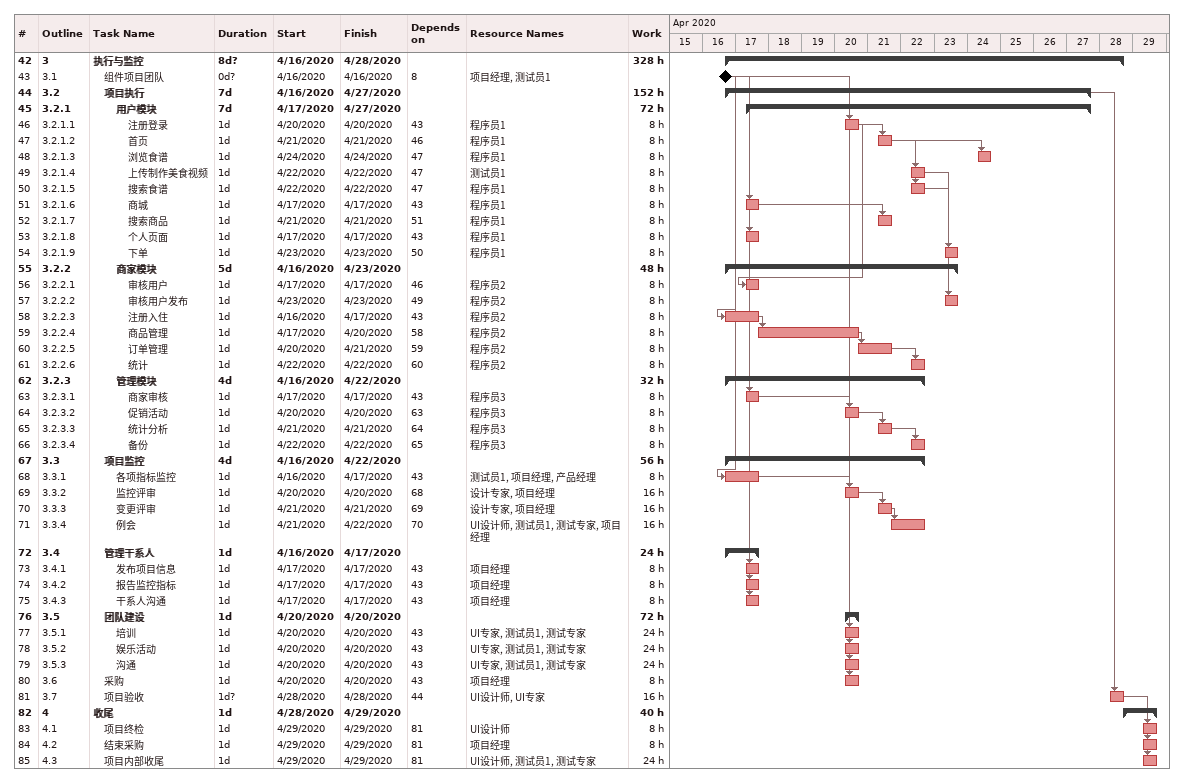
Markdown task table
| ID | WBS | Task | Duration | Start | Finish | Predecessors | Resources | Work (h) |
|---|---|---|---|---|---|---|---|---|
| 42 | 3 | **执行与监控** | 8d? | 2020-04-16 | 2020-04-28 |  |  | 328 |
| 43 | 3.1 | 组件项目团队 | 0d? | 2020-04-16 | 2020-04-16 | 8 | 项目经理, 测试员1 |  |
| 44 | 3.2 | **项目执行** | 7d | 2020-04-16 | 2020-04-27 |  |  | 152 |
| 45 | 3.2.1 | **用户模块** | 7d | 2020-04-17 | 2020-04-27 |  |  | 72 |
| 46 | 3.2.1.1 | 注册登录 | 1d | 2020-04-20 | 2020-04-20 | 43 | 程序员1 | 8 |
| 47 | 3.2.1.2 | 首页 | 1d | 2020-04-21 | 2020-04-21 | 46 | 程序员1 | 8 |
| 48 | 3.2.1.3 | 浏览食谱 | 1d | 2020-04-24 | 2020-04-24 | 47 | 程序员1 | 8 |
| 49 | 3.2.1.4 | 上传制作美食视频 | 1d | 2020-04-22 | 2020-04-22 | 47 | 测试员1 | 8 |
| 50 | 3.2.1.5 | 搜索食谱 | 1d | 2020-04-22 | 2020-04-22 | 47 | 程序员1 | 8 |
| 51 | 3.2.1.6 | 商城 | 1d | 2020-04-17 | 2020-04-17 | 43 | 程序员1 | 8 |
| 52 | 3.2.1.7 | 搜索商品 | 1d | 2020-04-21 | 2020-04-21 | 51 | 程序员1 | 8 |
| 53 | 3.2.1.8 | 个人页面 | 1d | 2020-04-17 | 2020-04-17 | 43 | 程序员1 | 8 |
| 54 | 3.2.1.9 | 下单 | 1d | 2020-04-23 | 2020-04-23 | 50 | 程序员1 | 8 |
| 55 | 3.2.2 | **商家模块** | 5d | 2020-04-16 | 2020-04-23 |  |  | 48 |
| 56 | 3.2.2.1 | 审核用户 | 1d | 2020-04-17 | 2020-04-17 | 46 | 程序员2 | 8 |
| 57 | 3.2.2.2 | 审核用户发布 | 1d | 2020-04-23 | 2020-04-23 | 49 | 程序员2 | 8 |
| 58 | 3.2.2.3 | 注册入住 | 1d | 2020-04-16 | 2020-04-17 | 43 | 程序员2 | 8 |
| 59 | 3.2.2.4 | 商品管理 | 1d | 2020-04-17 | 2020-04-20 | 58 | 程序员2 | 8 |
| 60 | 3.2.2.5 | 订单管理 | 1d | 2020-04-20 | 2020-04-21 | 59 | 程序员2 | 8 |
| 61 | 3.2.2.6 | 统计 | 1d | 2020-04-22 | 2020-04-22 | 60 | 程序员2 | 8 |
| 62 | 3.2.3 | **管理模块** | 4d | 2020-04-16 | 2020-04-22 |  |  | 32 |
| 63 | 3.2.3.1 | 商家审核 | 1d | 2020-04-17 | 2020-04-17 | 43 | 程序员3 | 8 |
| 64 | 3.2.3.2 | 促销活动 | 1d | 2020-04-20 | 2020-04-20 | 63 | 程序员3 | 8 |
| 65 | 3.2.3.3 | 统计分析 | 1d | 2020-04-21 | 2020-04-21 | 64 | 程序员3 | 8 |
| 66 | 3.2.3.4 | 备份 | 1d | 2020-04-22 | 2020-04-22 | 65 | 程序员3 | 8 |
| 67 | 3.3 | **项目监控** | 4d | 2020-04-16 | 2020-04-22 |  |  | 56 |
| 68 | 3.3.1 | 各项指标监控 | 1d | 2020-04-16 | 2020-04-17 | 43 | 测试员1, 项目经理, 产品经理 | 8 |
| 69 | 3.3.2 | 监控评审 | 1d | 2020-04-20 | 2020-04-20 | 68 | 设计专家, 项目经理 | 16 |
| 70 | 3.3.3 | 变更评审 | 1d | 2020-04-21 | 2020-04-21 | 69 | 设计专家, 项目经理 | 16 |
| 71 | 3.3.4 | 例会 | 1d | 2020-04-21 | 2020-04-22 | 70 | UI设计师, 测试员1, 测试专家, 项目经理 | 16 |
| 72 | 3.4 | **管理干系人** | 1d | 2020-04-16 | 2020-04-17 |  |  | 24 |
| 73 | 3.4.1 | 发布项目信息 | 1d | 2020-04-17 | 2020-04-17 | 43 | 项目经理 | 8 |
| 74 | 3.4.2 | 报告监控指标 | 1d | 2020-04-17 | 2020-04-17 | 43 | 项目经理 | 8 |
| 75 | 3.4.3 | 干系人沟通 | 1d | 2020-04-17 | 2020-04-17 | 43 | 项目经理 | 8 |
| 76 | 3.5 | **团队建设** | 1d | 2020-04-20 | 2020-04-20 |  |  | 72 |
| 77 | 3.5.1 | 培训 | 1d | 2020-04-20 | 2020-04-20 | 43 | UI专家, 测试员1, 测试专家 | 24 |
| 78 | 3.5.2 | 娱乐活动 | 1d | 2020-04-20 | 2020-04-20 | 43 | UI专家, 测试员1, 测试专家 | 24 |
| 79 | 3.5.3 | 沟通 | 1d | 2020-04-20 | 2020-04-20 | 43 | UI专家, 测试员1, 测试专家 | 24 |
| 80 | 3.6 | 采购 | 1d | 2020-04-20 | 2020-04-20 | 43 | 项目经理 | 8 |
| 81 | 3.7 | 项目验收 | 1d? | 2020-04-28 | 2020-04-28 | 44 | UI设计师, UI专家 | 16 |
| 82 | 4 | **收尾** | 1d | 2020-04-28 | 2020-04-29 |  |  | 40 |
| 83 | 4.1 | 项目终检 | 1d | 2020-04-29 | 2020-04-29 | 81 | UI设计师 | 8 |
| 84 | 4.2 | 结束采购 | 1d | 2020-04-29 | 2020-04-29 | 81 | 项目经理 | 8 |
| 85 | 4.3 | 项目内部收尾 | 1d | 2020-04-29 | 2020-04-29 | 81 | UI设计师, 测试员1, 测试专家 | 24 |
